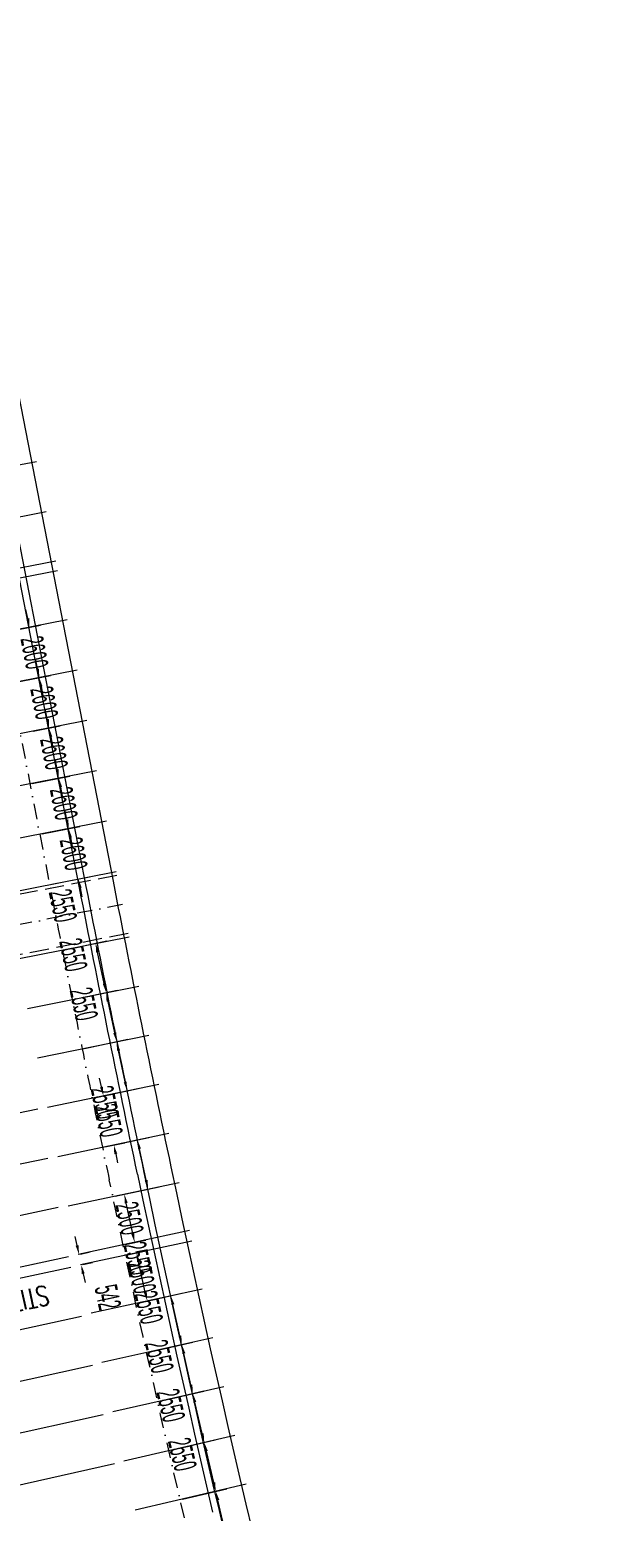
# Model space of a CAD drawing. Header units: millimetres. Extents: x 27228149 to 29012050, y 40856015 to 42918728.
# Drawn here: x 27385138 to 27414071, y 42541147 to 42616292 of the extents above; entities that cross this region are included whole.
import ezdxf

# ---------------------------------------------------------------- set-up
doc = ezdxf.new("R2010")
doc.units = ezdxf.units.MM
doc.header["$LTSCALE"] = 0.05
doc.linetypes.add('DGN Style 3', pattern=[27349.722329, 19535.51595, -7814.20638])
doc.linetypes.add('DGN Style 4', pattern=[31276.361035, 15628.41276, -7814.20638, 19.535516, -7814.20638])
doc.layers.get('Defpoints').update_dxf_attribs({"lineweight": 0})
for name, color, linetype, lineweight in [('InnerEdge_NB', 7, 'Continuous', 0), ('InnerEdge_SB', 7, 'Continuous', 0), ('OuterEdge_SBRamp', 7, 'Continuous', 0), ('PlacementCurve_NB', 1, 'DGN Style 3', 0), ('PlacementCurve_SB', 1, 'DGN Style 3', 0), ('PlacementCurve_SBRamp', 1, 'DGN Style 3', 0), ('S-_ANOT----_A-', 7, 'Continuous', 0), ('S-_ANOT----_T-', 7, 'Continuous', 0), ('S-_GRIDLINE_E- Adjusted', 6, 'DGN Style 4', 0), ('S-_SEG-----_E-SB', 3, 'Continuous', 13), ('S-_SEG-----_E-SBRamp', 3, 'Continuous', 13), ('S-_WALLLBW-_E-', 40, 'Continuous', 13)]:
    doc.layers.add(name, color=color, linetype=linetype, lineweight=lineweight)
doc.styles.add('Styletxt', font='txt.shx')
doc.styles.add('StyleWORKING', font='WORKING.shx')
doc.dimstyles.new('dim300', dxfattribs={"dimtxt": 750, "dimasz": 750, "dimexe": 375, "dimexo": 375, "dimgap": 375, "dimtad": 1, "dimdec": 0, "dimzin": 11, "dimdsep": 46, "dimtxsty": 'StyleWORKING', "dimsah": 1, "dimcen": 0.09, "dimclrd": 7, "dimclre": 7, "dimadec": 4, "dimazin": 3, "dimtfac": 1, "dimtdec": 0, "dimtmove": 0, "dimatfit": 3, "dimfxl": 1, "dimtolj": 1, "dimtzin": 0, "dimlwd": 0, "dimlwe": 0, "dimarcsym": 0})

# ---------------------------------------------------------------- blocks, each defined once
blk = doc.blocks.new('*D111')
at = {"layer": 'Defpoints', "color": 0, "linetype": 'Continuous', "transparency": 16777216}
for p in [(27383667, 42585696), (27384163, 42583143), (27385626, 42583428)]:
    blk.add_point(p, dxfattribs=at)
at = {"layer": 'S-_ANOT----_A-', "color": 7, "linetype": 'Continuous', "lineweight": 0, "transparency": 16777216}
for p, q in [((27385041, 42586432), (27384953, 42586883)), ((27385714, 42582976), (27385801, 42582525))]:
    blk.add_line(p, q, dxfattribs=at)
at = {"layer": 'S-_ANOT----_A-', "linetype": 'Continuous', "transparency": 16777216}
for p, q in [((27383779, 42585717), (27385694, 42586090)), ((27384276, 42583165), (27386190, 42583538))]:
    blk.add_line(p, q, dxfattribs=at)
at = {"layer": 'S-_ANOT----_A-', "color": 7, "linetype": 'Continuous', "transparency": 16777216}
for points in [[(27385116, 42586446), (27384966, 42586417), (27385129, 42585980)], [(27385789, 42582991), (27385638, 42582962), (27385626, 42583428)]]:
    blk.add_solid(points, dxfattribs=at)
at = {"layer": 'S-_ANOT----_A-', "color": 0, "linetype": 'Continuous', "transparency": 16777216, "insert": (27385379, 42584704), "char_height": 1150, "attachment_point": 5, "rotation": 281.01101, "style": 'StyleWORKING'}
blk.add_mtext('\\A1;{\\W0.47826;\\C0;2600}', dxfattribs=at)
blk = doc.blocks.new('*D112')
at = {"layer": 'Defpoints', "color": 0, "linetype": 'Continuous', "transparency": 16777216}
for p in [(27384163, 42583143), (27385208, 42580698), (27386122, 42580876)]:
    blk.add_point(p, dxfattribs=at)
at = {"layer": 'S-_ANOT----_A-', "color": 7, "linetype": 'Continuous', "lineweight": 0, "transparency": 16777216}
for p, q in [((27385538, 42583879), (27385450, 42584331)), ((27386210, 42580424), (27386298, 42579973))]:
    blk.add_line(p, q, dxfattribs=at)
at = {"layer": 'S-_ANOT----_A-', "linetype": 'Continuous', "transparency": 16777216}
for p, q in [((27384276, 42583165), (27386190, 42583538)), ((27385321, 42580720), (27386687, 42580986))]:
    blk.add_line(p, q, dxfattribs=at)
at = {"layer": 'S-_ANOT----_A-', "color": 7, "linetype": 'Continuous', "transparency": 16777216}
for points in [[(27385613, 42583894), (27385463, 42583865), (27385626, 42583428)], [(27386285, 42580439), (27386135, 42580410), (27386122, 42580876)]]:
    blk.add_solid(points, dxfattribs=at)
at = {"layer": 'S-_ANOT----_A-', "color": 0, "linetype": 'Continuous', "transparency": 16777216, "insert": (27385875, 42582152), "char_height": 1150, "attachment_point": 5, "rotation": 281.01101, "style": 'StyleWORKING'}
blk.add_mtext('\\A1;{\\W0.47826;\\C0;2600}', dxfattribs=at)
blk = doc.blocks.new('*D113')
at = {"layer": 'Defpoints', "color": 0, "linetype": 'Continuous', "transparency": 16777216}
for p in [(27385208, 42580698), (27386619, 42578324), (27385156, 42578039)]:
    blk.add_point(p, dxfattribs=at)
at = {"layer": 'S-_ANOT----_A-', "color": 7, "linetype": 'Continuous', "lineweight": 0, "transparency": 16777216}
for p, q in [((27386034, 42581327), (27385947, 42581779)), ((27386707, 42577872), (27386795, 42577421))]:
    blk.add_line(p, q, dxfattribs=at)
at = {"layer": 'S-_ANOT----_A-', "linetype": 'Continuous', "transparency": 16777216}
for p, q in [((27385321, 42580720), (27386687, 42580986)), ((27385269, 42578061), (27387183, 42578434))]:
    blk.add_line(p, q, dxfattribs=at)
at = {"layer": 'S-_ANOT----_A-', "color": 7, "linetype": 'Continuous', "transparency": 16777216}
for points in [[(27386110, 42581342), (27385959, 42581313), (27386122, 42580876)], [(27386782, 42577887), (27386631, 42577858), (27386619, 42578324)]]:
    blk.add_solid(points, dxfattribs=at)
at = {"layer": 'S-_ANOT----_A-', "color": 0, "linetype": 'Continuous', "transparency": 16777216, "insert": (27386372, 42579600), "char_height": 1150, "attachment_point": 5, "rotation": 281.01101, "style": 'StyleWORKING'}
blk.add_mtext('\\A1;{\\W0.47826;\\C0;2600}', dxfattribs=at)
blk = doc.blocks.new('*D114')
at = {"layer": 'Defpoints', "color": 0, "linetype": 'Continuous', "transparency": 16777216}
for p in [(27385156, 42578039), (27385653, 42575487), (27387115, 42575772)]:
    blk.add_point(p, dxfattribs=at)
at = {"layer": 'S-_ANOT----_A-', "color": 7, "linetype": 'Continuous', "lineweight": 0, "transparency": 16777216}
for p, q in [((27386531, 42578775), (27386443, 42579227)), ((27387203, 42575320), (27387291, 42574868))]:
    blk.add_line(p, q, dxfattribs=at)
at = {"layer": 'S-_ANOT----_A-', "linetype": 'Continuous', "transparency": 16777216}
for p, q in [((27385269, 42578061), (27387183, 42578434)), ((27385766, 42575509), (27387680, 42575881))]:
    blk.add_line(p, q, dxfattribs=at)
at = {"layer": 'S-_ANOT----_A-', "color": 7, "linetype": 'Continuous', "transparency": 16777216}
for points in [[(27386606, 42578790), (27386456, 42578761), (27386619, 42578324)], [(27387279, 42575335), (27387128, 42575305), (27387115, 42575772)]]:
    blk.add_solid(points, dxfattribs=at)
at = {"layer": 'S-_ANOT----_A-', "color": 0, "linetype": 'Continuous', "transparency": 16777216, "insert": (27386869, 42577048), "char_height": 1150, "attachment_point": 5, "rotation": 281.01101, "style": 'StyleWORKING'}
blk.add_mtext('\\A1;{\\W0.47826;\\C0;2600}', dxfattribs=at)
blk = doc.blocks.new('*D115')
at = {"layer": 'Defpoints', "color": 0, "linetype": 'Continuous', "transparency": 16777216}
for p in [(27386803, 42569598), (27388485, 42569956), (27387301, 42567097)]:
    blk.add_point(p, dxfattribs=at)
at = {"layer": 'S-_ANOT----_A-', "linetype": 'Continuous', "transparency": 16777216}
for p, q in [((27386916, 42569622), (27389047, 42570076)), ((27387413, 42567121), (27389579, 42567582))]:
    blk.add_line(p, q, dxfattribs=at)
at = {"layer": 'S-_ANOT----_A-', "color": 7, "linetype": 'Continuous', "lineweight": 0, "transparency": 16777216}
blk.add_line((27388920, 42567913), (27388581, 42569507), dxfattribs=at)
at = {"layer": 'S-_ANOT----_A-', "color": 7, "linetype": 'Continuous', "transparency": 16777216}
for points in [[(27388656, 42569523), (27388506, 42569491), (27388485, 42569956)], [(27388995, 42567929), (27388845, 42567897), (27389016, 42567463)]]:
    blk.add_solid(points, dxfattribs=at)
at = {"layer": 'S-_ANOT----_A-', "color": 0, "linetype": 'Continuous', "transparency": 16777216, "insert": (27386823, 42571866), "char_height": 1150, "attachment_point": 5, "rotation": 282.02302, "style": 'StyleWORKING'}
blk.add_mtext('\\A1;{\\W0.47826;\\C0;2550}', dxfattribs=at)
blk = doc.blocks.new('*D116')
at = {"layer": 'Defpoints', "color": 0, "linetype": 'Continuous', "transparency": 16777216}
for p in [(27387301, 42567097), (27389016, 42567463), (27387805, 42564598)]:
    blk.add_point(p, dxfattribs=at)
at = {"layer": 'S-_ANOT----_A-', "linetype": 'Continuous', "transparency": 16777216}
for p, q in [((27387413, 42567121), (27389579, 42567582)), ((27387917, 42564622), (27390110, 42565089))]:
    blk.add_line(p, q, dxfattribs=at)
at = {"layer": 'S-_ANOT----_A-', "color": 7, "linetype": 'Continuous', "lineweight": 0, "transparency": 16777216}
blk.add_line((27389452, 42565419), (27389112, 42567013), dxfattribs=at)
at = {"layer": 'S-_ANOT----_A-', "color": 7, "linetype": 'Continuous', "transparency": 16777216}
for points in [[(27389187, 42567029), (27389037, 42566997), (27389016, 42567463)], [(27389526, 42565435), (27389377, 42565403), (27389547, 42564969)]]:
    blk.add_solid(points, dxfattribs=at)
at = {"layer": 'S-_ANOT----_A-', "color": 0, "linetype": 'Continuous', "transparency": 16777216, "insert": (27387354, 42569372), "char_height": 1150, "attachment_point": 5, "rotation": 282.02302, "style": 'StyleWORKING'}
blk.add_mtext('\\A1;{\\W0.47826;\\C0;2550}', dxfattribs=at)
blk = doc.blocks.new('*D117')
at = {"layer": 'Defpoints', "color": 0, "linetype": 'Continuous', "transparency": 16777216}
for p in [(27389547, 42564969), (27387805, 42564598), (27388315, 42562099)]:
    blk.add_point(p, dxfattribs=at)
at = {"layer": 'S-_ANOT----_A-', "linetype": 'Continuous', "transparency": 16777216}
for p, q in [((27387917, 42564622), (27390110, 42565089)), ((27388428, 42562123), (27390641, 42562595))]:
    blk.add_line(p, q, dxfattribs=at)
at = {"layer": 'S-_ANOT----_A-', "color": 7, "linetype": 'Continuous', "lineweight": 0, "transparency": 16777216}
blk.add_line((27389983, 42562925), (27389643, 42564519), dxfattribs=at)
at = {"layer": 'S-_ANOT----_A-', "color": 7, "linetype": 'Continuous', "transparency": 16777216}
for points in [[(27389718, 42564535), (27389568, 42564503), (27389547, 42564969)], [(27390058, 42562941), (27389908, 42562909), (27390078, 42562475)]]:
    blk.add_solid(points, dxfattribs=at)
at = {"layer": 'S-_ANOT----_A-', "color": 0, "linetype": 'Continuous', "transparency": 16777216, "insert": (27387886, 42566878), "char_height": 1150, "attachment_point": 5, "rotation": 282.02302, "style": 'StyleWORKING'}
blk.add_mtext('\\A1;{\\W0.47826;\\C0;2550}', dxfattribs=at)
blk = doc.blocks.new('*D118')
at = {"layer": 'Defpoints', "color": 0, "linetype": 'Continuous', "transparency": 16777216}
for p in [(27388315, 42562099), (27388876, 42562219), (27388832, 42559602)]:
    blk.add_point(p, dxfattribs=at)
at = {"layer": 'S-_ANOT----_A-', "color": 7, "linetype": 'Continuous', "lineweight": 0, "transparency": 16777216}
for p, q in [((27388781, 42562669), (27388685, 42563119)), ((27389503, 42559275), (27389599, 42558825))]:
    blk.add_line(p, q, dxfattribs=at)
at = {"layer": 'S-_ANOT----_A-', "linetype": 'Continuous', "transparency": 16777216}
for p, q in [((27388428, 42562123), (27389439, 42562339)), ((27388944, 42559626), (27389970, 42559845))]:
    blk.add_line(p, q, dxfattribs=at)
at = {"layer": 'S-_ANOT----_A-', "color": 7, "linetype": 'Continuous', "transparency": 16777216}
for points in [[(27388856, 42562685), (27388706, 42562653), (27388876, 42562219)], [(27389578, 42559291), (27389428, 42559259), (27389408, 42559725)]]:
    blk.add_solid(points, dxfattribs=at)
at = {"layer": 'S-_ANOT----_A-', "color": 0, "linetype": 'Continuous', "transparency": 16777216, "insert": (27389143, 42560972), "char_height": 1150, "attachment_point": 5, "rotation": 282.02302, "style": 'StyleWORKING'}
blk.add_mtext('\\A1;{\\W0.47826;\\C0;2550}', dxfattribs=at)
blk = doc.blocks.new('*D119')
at = {"layer": 'Defpoints', "color": 0, "linetype": 'Continuous', "transparency": 16777216}
for p in [(27388832, 42559602), (27390610, 42559981), (27389355, 42557106)]:
    blk.add_point(p, dxfattribs=at)
at = {"layer": 'S-_ANOT----_A-', "linetype": 'Continuous', "transparency": 16777216}
for p, q in [((27388944, 42559626), (27391172, 42560101)), ((27389468, 42557130), (27391703, 42557606))]:
    blk.add_line(p, q, dxfattribs=at)
at = {"layer": 'S-_ANOT----_A-', "color": 7, "linetype": 'Continuous', "lineweight": 0, "transparency": 16777216}
blk.add_line((27391045, 42557937), (27390705, 42559531), dxfattribs=at)
at = {"layer": 'S-_ANOT----_A-', "color": 7, "linetype": 'Continuous', "transparency": 16777216}
for points in [[(27390780, 42559547), (27390630, 42559515), (27390610, 42559981)], [(27391120, 42557953), (27390970, 42557921), (27391141, 42557487)]]:
    blk.add_solid(points, dxfattribs=at)
at = {"layer": 'S-_ANOT----_A-', "color": 0, "linetype": 'Continuous', "transparency": 16777216, "insert": (27388948, 42561890), "char_height": 1150, "attachment_point": 5, "rotation": 282.02302, "style": 'StyleWORKING'}
blk.add_mtext('\\A1;{\\W0.47826;\\C0;2550}', dxfattribs=at)
blk = doc.blocks.new('*D120')
at = {"layer": 'Defpoints', "color": 0, "linetype": 'Continuous', "transparency": 16777216}
for p in [(27389990, 42554131), (27390554, 42554258), (27390521, 42551688)]:
    blk.add_point(p, dxfattribs=at)
at = {"layer": 'S-_ANOT----_A-', "linetype": 'Continuous', "transparency": 16777216}
for p, q in [((27390102, 42554157), (27391115, 42554384)), ((27390633, 42551714), (27391662, 42551944))]:
    blk.add_line(p, q, dxfattribs=at)
at = {"layer": 'S-_ANOT----_A-', "color": 7, "linetype": 'Continuous', "lineweight": 0, "transparency": 16777216}
blk.add_line((27391000, 42552267), (27390654, 42553809), dxfattribs=at)
at = {"layer": 'S-_ANOT----_A-', "color": 7, "linetype": 'Continuous', "transparency": 16777216}
for points in [[(27390729, 42553826), (27390579, 42553792), (27390554, 42554258)], [(27391075, 42552284), (27390925, 42552251), (27391101, 42551819)]]:
    blk.add_solid(points, dxfattribs=at)
at = {"layer": 'S-_ANOT----_A-', "color": 0, "linetype": 'Continuous', "transparency": 16777216, "insert": (27390829, 42553039), "char_height": 1150, "attachment_point": 5, "rotation": 282.64166, "style": 'StyleWORKING'}
blk.add_mtext('\\A1;{\\W0.47826;\\C0;2500}', dxfattribs=at)
blk = doc.blocks.new('*D121')
at = {"layer": 'Defpoints', "color": 0, "linetype": 'Continuous', "transparency": 16777216}
for p in [(27392297, 42552087), (27390521, 42551688), (27391070, 42549198)]:
    blk.add_point(p, dxfattribs=at)
at = {"layer": 'S-_ANOT----_A-', "linetype": 'Continuous', "transparency": 16777216}
for p, q in [((27390633, 42551714), (27392858, 42552213)), ((27391183, 42549224), (27393416, 42549725))]:
    blk.add_line(p, q, dxfattribs=at)
at = {"layer": 'S-_ANOT----_A-', "color": 7, "linetype": 'Continuous', "lineweight": 0, "transparency": 16777216}
blk.add_line((27392754, 42550048), (27392398, 42551638), dxfattribs=at)
at = {"layer": 'S-_ANOT----_A-', "color": 7, "linetype": 'Continuous', "transparency": 16777216}
for points in [[(27392473, 42551655), (27392323, 42551621), (27392297, 42552087)], [(27392829, 42550064), (27392680, 42550031), (27392855, 42549599)]]:
    blk.add_solid(points, dxfattribs=at)
at = {"layer": 'S-_ANOT----_A-', "color": 0, "linetype": 'Continuous', "transparency": 16777216, "insert": (27390618, 42553979), "char_height": 1150, "attachment_point": 5, "rotation": 282.64166, "style": 'StyleWORKING'}
blk.add_mtext('\\A1;{\\W0.47826;\\C0;2550}', dxfattribs=at)
blk = doc.blocks.new('*D122')
at = {"layer": 'Defpoints', "color": 0, "linetype": 'Continuous', "transparency": 16777216}
for p in [(27393407, 42547129), (27391628, 42546711), (27392195, 42544224)]:
    blk.add_point(p, dxfattribs=at)
at = {"layer": 'S-_ANOT----_A-', "linetype": 'Continuous', "transparency": 16777216}
for p, q in [((27391740, 42546737), (27393967, 42547260)), ((27392307, 42544250), (27394550, 42544777))]:
    blk.add_line(p, q, dxfattribs=at)
at = {"layer": 'S-_ANOT----_A-', "color": 7, "linetype": 'Continuous', "lineweight": 0, "transparency": 16777216}
blk.add_line((27393885, 42545094), (27393512, 42546681), dxfattribs=at)
at = {"layer": 'S-_ANOT----_A-', "color": 7, "linetype": 'Continuous', "transparency": 16777216}
for points in [[(27393587, 42546698), (27393438, 42546663), (27393407, 42547129)], [(27393960, 42545111), (27393811, 42545076), (27393991, 42544646)]]:
    blk.add_solid(points, dxfattribs=at)
at = {"layer": 'S-_ANOT----_A-', "color": 0, "linetype": 'Continuous', "transparency": 16777216, "insert": (27391711, 42549004), "char_height": 1150, "attachment_point": 5, "rotation": 283.22267, "style": 'StyleWORKING'}
blk.add_mtext('\\A1;{\\W0.47826;\\C0;2550}', dxfattribs=at)
blk = doc.blocks.new('*D123')
at = {"layer": 'Defpoints', "color": 0, "linetype": 'Continuous', "transparency": 16777216}
for p in [(27393991, 42544646), (27392195, 42544224), (27392770, 42541740)]:
    blk.add_point(p, dxfattribs=at)
at = {"layer": 'S-_ANOT----_A-', "linetype": 'Continuous', "transparency": 16777216}
for p, q in [((27392307, 42544250), (27394550, 42544777)), ((27392882, 42541766), (27395134, 42542295))]:
    blk.add_line(p, q, dxfattribs=at)
at = {"layer": 'S-_ANOT----_A-', "color": 7, "linetype": 'Continuous', "lineweight": 0, "transparency": 16777216}
blk.add_line((27394469, 42542611), (27394096, 42544198), dxfattribs=at)
at = {"layer": 'S-_ANOT----_A-', "color": 7, "linetype": 'Continuous', "transparency": 16777216}
for points in [[(27394170, 42544216), (27394021, 42544181), (27393991, 42544646)], [(27394543, 42542629), (27394394, 42542594), (27394574, 42542163)]]:
    blk.add_solid(points, dxfattribs=at)
at = {"layer": 'S-_ANOT----_A-', "color": 0, "linetype": 'Continuous', "transparency": 16777216, "insert": (27392295, 42546521), "char_height": 1150, "attachment_point": 5, "rotation": 283.22267, "style": 'StyleWORKING'}
blk.add_mtext('\\A1;{\\W0.47826;\\C0;2550}', dxfattribs=at)
blk = doc.blocks.new('*D960')
at = {"layer": 'Defpoints', "color": 0, "linetype": 'Continuous', "transparency": 16777216}
for p in [(27387606, 42554174), (27387641, 42554181), (27387719, 42553644)]:
    blk.add_point(p, dxfattribs=at)
at = {"layer": 'S-_ANOT----_A-', "color": 7, "linetype": 'Continuous', "lineweight": 0, "transparency": 16777216}
for p, q in [((27387545, 42554631), (27387448, 42555081)), ((27387851, 42553202), (27387947, 42552752))]:
    blk.add_line(p, q, dxfattribs=at)
at = {"layer": 'S-_ANOT----_A-', "linetype": 'Continuous', "transparency": 16777216}
for p, q in [((27387718, 42554198), (27388203, 42554302)), ((27387832, 42553668), (27388317, 42553772))]:
    blk.add_line(p, q, dxfattribs=at)
at = {"layer": 'S-_ANOT----_A-', "color": 7, "linetype": 'Continuous', "transparency": 16777216}
for points in [[(27387620, 42554647), (27387470, 42554615), (27387641, 42554181)], [(27387926, 42553218), (27387776, 42553186), (27387755, 42553651)]]:
    blk.add_solid(points, dxfattribs=at)
at = {"layer": 'S-_ANOT----_A-', "color": 0, "linetype": 'Continuous', "transparency": 16777216, "insert": (27389103, 42552009), "char_height": 1150, "attachment_point": 5, "rotation": 282.09424, "style": 'StyleWORKING'}
blk.add_mtext('\\A1;{\\W0.47826;\\C0;542}', dxfattribs=at)
blk = doc.blocks.new('*D968')
at = {"layer": 'Defpoints', "color": 0, "linetype": 'Continuous', "transparency": 16777216}
for p in [(27385653, 42575487), (27387612, 42573219), (27386149, 42572935)]:
    blk.add_point(p, dxfattribs=at)
at = {"layer": 'S-_ANOT----_A-', "color": 7, "linetype": 'Continuous', "lineweight": 0, "transparency": 16777216}
for p, q in [((27387028, 42576223), (27386940, 42576675)), ((27387700, 42572768), (27387788, 42572316))]:
    blk.add_line(p, q, dxfattribs=at)
at = {"layer": 'S-_ANOT----_A-', "linetype": 'Continuous', "transparency": 16777216}
for p, q in [((27385766, 42575509), (27387680, 42575881)), ((27386262, 42572957), (27388176, 42573329))]:
    blk.add_line(p, q, dxfattribs=at)
at = {"layer": 'S-_ANOT----_A-', "color": 7, "linetype": 'Continuous', "transparency": 16777216}
for points in [[(27387103, 42576238), (27386952, 42576208), (27387115, 42575772)], [(27387775, 42572783), (27387625, 42572753), (27387612, 42573219)]]:
    blk.add_solid(points, dxfattribs=at)
at = {"layer": 'S-_ANOT----_A-', "color": 0, "linetype": 'Continuous', "transparency": 16777216, "insert": (27387365, 42574496), "char_height": 1150, "attachment_point": 5, "rotation": 281.01101, "style": 'StyleWORKING'}
blk.add_mtext('\\A1;{\\W0.47826;\\C0;2600}', dxfattribs=at)
blk = doc.blocks.new('*D969')
at = {"layer": 'Defpoints', "color": 0, "linetype": 'Continuous', "transparency": 16777216}
for p in [(27389355, 42557106), (27389939, 42557231), (27389876, 42554661)]:
    blk.add_point(p, dxfattribs=at)
at = {"layer": 'S-_ANOT----_A-', "linetype": 'Continuous', "transparency": 16777216}
for p, q in [((27389468, 42557130), (27390501, 42557350)), ((27389989, 42554685), (27391022, 42554905))]:
    blk.add_line(p, q, dxfattribs=at)
at = {"layer": 'S-_ANOT----_A-', "color": 7, "linetype": 'Continuous', "lineweight": 0, "transparency": 16777216}
blk.add_line((27390364, 42555235), (27390035, 42556781), dxfattribs=at)
at = {"layer": 'S-_ANOT----_A-', "color": 7, "linetype": 'Continuous', "transparency": 16777216}
for points in [[(27390110, 42556797), (27389960, 42556765), (27389939, 42557231)], [(27390439, 42555251), (27390289, 42555219), (27390460, 42554786)]]:
    blk.add_solid(points, dxfattribs=at)
at = {"layer": 'S-_ANOT----_A-', "color": 0, "linetype": 'Continuous', "transparency": 16777216, "insert": (27390201, 42556008), "char_height": 1150, "attachment_point": 5, "rotation": 282.02302, "style": 'StyleWORKING'}
blk.add_mtext('\\A1;{\\W0.47826;\\C0;2500}', dxfattribs=at)
blk = doc.blocks.new('*D970')
at = {"layer": 'Defpoints', "color": 0, "linetype": 'Continuous', "transparency": 16777216}
for p in [(27391070, 42549198), (27392855, 42549599), (27391628, 42546711)]:
    blk.add_point(p, dxfattribs=at)
at = {"layer": 'S-_ANOT----_A-', "linetype": 'Continuous', "transparency": 16777216}
for p, q in [((27391183, 42549224), (27393416, 42549725)), ((27391740, 42546736), (27393974, 42547237))]:
    blk.add_line(p, q, dxfattribs=at)
at = {"layer": 'S-_ANOT----_A-', "color": 7, "linetype": 'Continuous', "lineweight": 0, "transparency": 16777216}
blk.add_line((27393312, 42547560), (27392956, 42549150), dxfattribs=at)
at = {"layer": 'S-_ANOT----_A-', "color": 7, "linetype": 'Continuous', "transparency": 16777216}
for points in [[(27393031, 42549167), (27392881, 42549133), (27392855, 42549599)], [(27393387, 42547577), (27393238, 42547543), (27393413, 42547111)]]:
    blk.add_solid(points, dxfattribs=at)
at = {"layer": 'S-_ANOT----_A-', "color": 0, "linetype": 'Continuous', "transparency": 16777216, "insert": (27391176, 42551491), "char_height": 1150, "attachment_point": 5, "rotation": 282.64166, "style": 'StyleWORKING'}
blk.add_mtext('\\A1;{\\W0.47826;\\C0;2550}', dxfattribs=at)
blk = doc.blocks.new('*D971')
at = {"layer": 'Defpoints', "color": 0, "linetype": 'Continuous', "transparency": 16777216}
for p in [(27392770, 42541740), (27394574, 42542163), (27393353, 42539257)]:
    blk.add_point(p, dxfattribs=at)
at = {"layer": 'S-_ANOT----_A-', "linetype": 'Continuous', "transparency": 16777216}
for p, q in [((27392882, 42541766), (27395134, 42542295)), ((27393465, 42539284), (27395717, 42539813))]:
    blk.add_line(p, q, dxfattribs=at)
at = {"layer": 'S-_ANOT----_A-', "color": 7, "linetype": 'Continuous', "lineweight": 0, "transparency": 16777216}
blk.add_line((27395052, 42540129), (27394679, 42541716), dxfattribs=at)
at = {"layer": 'S-_ANOT----_A-', "color": 7, "linetype": 'Continuous', "transparency": 16777216}
for points in [[(27394754, 42541733), (27394604, 42541698), (27394574, 42542163)], [(27395127, 42540146), (27394977, 42540111), (27395157, 42539681)]]:
    blk.add_solid(points, dxfattribs=at)
at = {"layer": 'S-_ANOT----_A-', "color": 0, "linetype": 'Continuous', "transparency": 16777216, "insert": (27392878, 42544039), "char_height": 1150, "attachment_point": 5, "rotation": 283.22267, "style": 'StyleWORKING'}
blk.add_mtext('\\A1;{\\W0.47826;\\C0;2550}', dxfattribs=at)

msp = doc.modelspace()

# ---------------------------------------------------------------- linework, layer by layer
at = {"layer": 'InnerEdge_NB'}
msp.add_lwpolyline([(27283724.5, 42878514.7, -0.0568157), (27345588.8, 42682480.7), (27368075.3, 42566916.3, 0.0263705), (27393633.3, 42464653, 0.0426618), (27458420.2, 42303807.1, 0.1075608), (27699785.7, 42006839.6, 0.026969), (27783127.3, 41947329.2), (27839783.5, 41911319.6)], format="xyb", dxfattribs=at)
at = {"layer": 'InnerEdge_SB', "extrusion": (0, 0, -1)}
msp.add_lwpolyline([(-27784629.2, 41949692.3, 0.026969), (-27701533.2, 42009027.3, 0.1075608), (-27460918.9, 42305070.6, 0.0691101), (-27370363.7, 42569291.8)], format="xyb", dxfattribs=at)
at = {"layer": 'OuterEdge_SBRamp'}
msp.add_line((27387667.6, 42572771.6), (27378475.1, 42620014.6), dxfattribs=at)
at = {"layer": 'OuterEdge_SBRamp', "flags": 128}
msp.add_lwpolyline([(27390603.9, 42558256.3), (27390882.9, 42556933.9), (27391164.2, 42555612), (27391448, 42554290.7), (27391734.1, 42552969.8), (27392022.6, 42551649.4), (27392313.5, 42550329.6), (27392606.7, 42549010.3), (27392902.4, 42547691.5), (27393200.4, 42546373.3), (27393500.7, 42545055.6), (27393803.5, 42543738.4), (27394108.6, 42542421.8), (27394416.1, 42541105.7)], dxfattribs=at)
at = {"layer": 'OuterEdge_SBRamp', "extrusion": (0, 0, -1)}
msp.add_arc((-28367638.5, 42763454), 998350, 348.1390714, 348.9889941, dxfattribs=at)
at = {"layer": 'PlacementCurve_NB'}
msp.add_lwpolyline([(27288809.3, 42846343.4, -0.0480477), (27337834.2, 42680971.8), (27359958.8, 42567267.3, 0.0690894), (27451045.4, 42301107.2, 0.1079959), (27694979, 42000696.1, 0.0193193), (27725549.4, 41977271, 0.0146476), (27778701.6, 41940923.9), (27835716.4, 41904662.4)], format="xyb", dxfattribs=at)
at = {"layer": 'PlacementCurve_SB'}
msp.add_lwpolyline([(27305541.4, 42854039, -0.0482858), (27355899.2, 42684467.3), (27377998.9, 42570890.3, 0.0688708), (27467496.8, 42309348.2, 0.1110949), (27715510, 42007942.3, 0.028125), (27802629.8, 41947720.4), (27845874.9, 41921290)], format="xyb", dxfattribs=at)
at = {"layer": 'PlacementCurve_SBRamp', "linetype": 'DGN Style 4'}
msp.add_lwpolyline([(27373108.2, 42639957.6), (27386235.5, 42572493, 0.0037085), (27389176, 42557956.4)], format="xyb", dxfattribs=at)
at = {"layer": 'PlacementCurve_SBRamp', "linetype": 'DGN Style 4', "extrusion": (0, 0, -1), "flags": 128}
msp.add_lwpolyline([(-27411245.5, 42476122.5), (-27410557.9, 42478212.6), (-27410137.1, 42479499.7), (-27409718.5, 42480787.5), (-27409302.3, 42482076.1), (-27408888.4, 42483365.4), (-27408476.9, 42484655.5), (-27408067.6, 42485946.3), (-27407660.7, 42487237.8), (-27407256.1, 42488530.1), (-27406853.9, 42489823.1), (-27406453.9, 42491116.9), (-27406056.3, 42492411.3), (-27405661.1, 42493706.5), (-27405268.1, 42495002.4), (-27404877.5, 42496298.9), (-27404489.3, 42497596.2), (-27404103.4, 42498894.2), (-27403719.8, 42500192.9), (-27403338.6, 42501492.2), (-27402959.7, 42502792.3), (-27402583.1, 42504093), (-27402208.9, 42505394.4), (-27401837, 42506696.5), (-27401467.5, 42507999.2), (-27401100.3, 42509302.6), (-27400735.5, 42510606.7), (-27400373.1, 42511911.4), (-27400012.9, 42513216.8), (-27399655.2, 42514522.8), (-27399299.8, 42515829.5), (-27398946.7, 42517136.8), (-27398596, 42518444.7), (-27398247.7, 42519753.3), (-27397901.7, 42521062.5), (-27397558.1, 42522372.3), (-27397216.8, 42523682.7), (-27396877.9, 42524993.8), (-27396541.4, 42526305.4), (-27396207.2, 42527617.7), (-27395875.4, 42528930.5), (-27395545.9, 42530244), (-27395218.9, 42531558), (-27394894.2, 42532872.6), (-27394571.8, 42534187.8), (-27394251.9, 42535503.6), (-27393934.3, 42536820), (-27393619, 42538136.9), (-27393306.2, 42539454.4), (-27392995.7, 42540772.5), (-27392687.6, 42542091.1), (-27392381.9, 42543410.3), (-27392078.5, 42544730), (-27391777.6, 42546050.3), (-27391479, 42547371.1), (-27391182.8, 42548692.4), (-27390888.9, 42550014.3), (-27390597.5, 42551336.7), (-27390308.4, 42552659.6), (-27390021.8, 42553983.1), (-27389737.5, 42555307), (-27389455.6, 42556631.5), (-27389176.3, 42557955.2)], dxfattribs=at)
at = {"layer": 'S-_GRIDLINE_E- Adjusted'}
msp.add_line((27389849.8, 42571927.4), (27312832.1, 42556841.3), dxfattribs=at)
at = {"layer": 'S-_SEG-----_E-SB'}
for p, q in [((27372056.2, 42558790.7), (27385545.2, 42561563.7)), ((27372579.8, 42556258.4), (27386062.1, 42559065.8)), ((27373109.9, 42553727.5), (27386585.4, 42556569.2)), ((27373646.5, 42551197.9), (27387115.8, 42554074.1)), ((27373762.7, 42550654.4), (27387230.7, 42553538)), ((27374307, 42548126.5), (27387770.1, 42551044.9)), ((27374857.8, 42545599.9), (27388316.8, 42548553.4)), ((27375415.1, 42543074.8), (27388871, 42546063.5)), ((27375978.7, 42540551.1), (27389432.5, 42543575.2))]:
    msp.add_line(p, q, dxfattribs=at)
at = {"layer": 'S-_SEG-----_E-SBRamp'}
for p, q in [((27385479.9, 42594381.5), (27379825.9, 42593281.4)), ((27385976.5, 42591829.4), (27380322.5, 42590729.3)), ((27386461.6, 42589336.2), (27380807.7, 42588236)), ((27386557.1, 42588845.6), (27380903.1, 42587745.4)), ((27387042.2, 42586352.3), (27381388.3, 42585252.2)), ((27387538.8, 42583800.2), (27381884.8, 42582700.1)), ((27388035.4, 42581248.1), (27382381.4, 42580147.9)), ((27388532, 42578695.9), (27382878, 42577595.8)), ((27389028.6, 42576143.8), (27383374.6, 42575043.7)), ((27383871.8, 42572488.7), (27389524.4, 42573595.9)), ((27390178, 42570259.3), (27384519, 42569150.9)), ((27390672.7, 42567773.3), (27385025.1, 42566641.1)), ((27391175, 42565281.9), (27385530.2, 42564135.8)), ((27391683.6, 42562791.9), (27386041.8, 42561631.7)), ((27392198.7, 42560303.1), (27386559.7, 42559129)), ((27392720.3, 42557816.3), (27387084.2, 42556627.3)), ((27393238.5, 42555383.3), (27387605.8, 42554173.8)), ((27393352.2, 42554853.5), (27387719.3, 42553643.9)), ((27393880.4, 42552422.6), (27388249.8, 42551192.3)), ((27394427.4, 42549944.6), (27388798, 42548693.3)), ((27394982.7, 42547468.5), (27389353.7, 42546196)), ((27395546.5, 42544994.3), (27389916.8, 42543700.3)), ((27396118.5, 42542522.1), (27390487.3, 42541206.3))]:
    msp.add_line(p, q, dxfattribs=at)
at = {"layer": 'S-_SEG-----_E-SBRamp', "linetype": 'DGN Style 3'}
for p, q in [((27389562.6, 42573399.6), (27383910, 42572292.4)), ((27390139.3, 42570455.5), (27384479.5, 42569346.9))]:
    msp.add_line(p, q, dxfattribs=at)
at = {"layer": 'S-_WALLLBW-_E-'}
for p, q in [((27388011.2, 42572838.5), (27378818.6, 42620081.5)), ((27389385.4, 42573105.9), (27380192.9, 42620348.9))]:
    msp.add_line(p, q, dxfattribs=at)
at = {"layer": 'S-_WALLLBW-_E-', "flags": 128}
for points in [[(27395066.6, 42539870.8), (27394756.9, 42541185.7), (27394449.5, 42542501.1), (27394144.5, 42543817.1), (27393841.9, 42545133.7), (27393541.7, 42546450.7), (27393243.8, 42547768.4), (27392948.3, 42549086.5), (27392655.2, 42550405.2), (27392364.5, 42551724.4), (27392076.1, 42553044.2), (27391790.1, 42554364.4), (27391506.5, 42555685.2), (27391225.3, 42557006.5), (27390946.4, 42558328.6)], [(27396429, 42540193), (27396119.9, 42541505.4), (27395813.1, 42542818.4), (27395508.7, 42544132), (27395206.6, 42545446.1), (27394906.9, 42546760.7), (27394609.6, 42548075.8), (27394314.7, 42549391.5), (27394022.1, 42550707.8), (27393731.9, 42552024.5), (27393444.1, 42553341.8), (27393158.6, 42554659.6), (27392875.6, 42555977.9), (27392594.9, 42557296.7), (27392316.2, 42558617.6)]]:
    msp.add_lwpolyline(points, dxfattribs=at)
at = {"layer": 'S-_WALLLBW-_E-', "extrusion": (0, 0, -1)}
for radius in [996600, 998000]:
    msp.add_arc((-28367638.5, 42763454), radius, 348.1390714, 348.9889941, dxfattribs=at)

# ---------------------------------------------------------------- texts
at = {"layer": 'S-_ANOT----_T-', "linetype": 'Continuous', "style": 'Styletxt', "width": 0.75}
msp.add_text('STITCH', height=1000, rotation=192.049491, dxfattribs=at).set_placement((27386002.5, 42552628.4))

# ---------------------------------------------------------------- dimensions: what is measured, and where the dimension line sits
at = {"layer": 'S-_ANOT----_A-', "linetype": 'Continuous'}
for base, p1, p2, angle, override, picture, middle, turn in [((27385625.7, 42583428), (27383666.5, 42585695.5), (27384163.1, 42583143.4), 101.011006, {"dimscale": 1000, "dimtxt": 1.15, "dimasz": 0.46, "dimexe": 0.575, "dimexo": 0.115, "dimgap": 0.2875, "dimtad": 1, "dimjust": 0, "dimtih": 0, "dimtoh": 0, "dimlfac": 1, "dimsah": 1, "dimcen": 0, "dimse1": 0, "dimse2": 0, "dimclre": 256, "dimclrt": 0, "dimtol": 0, "dimtfac": 1, "dimtofl": 0, "dimtmove": 2, "dimatfit": 3, "dimfrac": 0, "dimtolj": 1, "dimlwe": 65535}, '*D111', (27385378.7, 42584704.3), 281.011006), ((27386122.3, 42580875.8), (27384163.1, 42583143.4), (27385208.4, 42580698), 101.011006, {"dimscale": 1000, "dimtxt": 1.15, "dimasz": 0.46, "dimexe": 0.575, "dimexo": 0.115, "dimgap": 0.2875, "dimtad": 1, "dimjust": 0, "dimtih": 0, "dimtoh": 0, "dimlfac": 1, "dimsah": 1, "dimcen": 0, "dimse1": 0, "dimse2": 0, "dimclre": 256, "dimclrt": 0, "dimtol": 0, "dimtfac": 1, "dimtofl": 0, "dimtmove": 2, "dimatfit": 3, "dimfrac": 0, "dimtolj": 1, "dimlwe": 65535}, '*D112', (27385875.3, 42582152.2), 281.011006), ((27386618.9, 42578323.7), (27385208.4, 42580698), (27385156.3, 42578039.1), 101.011006, {"dimscale": 1000, "dimtxt": 1.15, "dimasz": 0.46, "dimexe": 0.575, "dimexo": 0.115, "dimgap": 0.2875, "dimtad": 1, "dimjust": 0, "dimtih": 0, "dimtoh": 0, "dimlfac": 1, "dimsah": 1, "dimcen": 0, "dimse1": 0, "dimse2": 0, "dimclre": 256, "dimclrt": 0, "dimtol": 0, "dimtfac": 1, "dimtofl": 0, "dimtmove": 2, "dimatfit": 3, "dimfrac": 0, "dimtolj": 1, "dimlwe": 65535}, '*D113', (27386371.9, 42579600), 281.011006), ((27387115.5, 42575771.6), (27385156.3, 42578039.1), (27385652.9, 42575487), 101.011006, {"dimscale": 1000, "dimtxt": 1.15, "dimasz": 0.46, "dimexe": 0.575, "dimexo": 0.115, "dimgap": 0.2875, "dimtad": 1, "dimjust": 0, "dimtih": 0, "dimtoh": 0, "dimlfac": 1, "dimsah": 1, "dimcen": 0, "dimse1": 0, "dimse2": 0, "dimclre": 256, "dimclrt": 0, "dimtol": 0, "dimtfac": 1, "dimtofl": 0, "dimtmove": 2, "dimatfit": 3, "dimfrac": 0, "dimtolj": 1, "dimlwe": 65535}, '*D114', (27386868.5, 42577047.9), 281.011006), ((27387612.1, 42573219.4), (27385652.9, 42575487), (27386149.5, 42572934.8), 101.011006, {"dimscale": 1000, "dimtxt": 1.15, "dimasz": 0.46, "dimexe": 0.575, "dimexo": 0.115, "dimgap": 0.2875, "dimtad": 1, "dimjust": 0, "dimtih": 0, "dimtoh": 0, "dimlfac": 1, "dimsah": 1, "dimcen": 0, "dimse1": 0, "dimse2": 0, "dimclre": 256, "dimclrt": 0, "dimtol": 0, "dimtfac": 1, "dimtofl": 0, "dimtmove": 2, "dimatfit": 3, "dimfrac": 0, "dimtolj": 1, "dimlwe": 65535}, '*D968', (27387365.1, 42574495.7), 281.011006), ((27388485.1, 42569956.5), (27387300.8, 42567097.3), (27386803.2, 42569598.3), 102.023019, {"dimscale": 1000, "dimtxt": 1.15, "dimasz": 0.46, "dimexe": 0.575, "dimexo": 0.115, "dimgap": 0.2875, "dimtad": 1, "dimtih": 0, "dimtoh": 0, "dimlfac": 1, "dimsah": 1, "dimcen": 0, "dimse1": 0, "dimse2": 0, "dimclre": 256, "dimclrt": 0, "dimtol": 0, "dimtfac": 1, "dimtofl": 0, "dimtmove": 2, "dimatfit": 3, "dimfrac": 0, "dimtolj": 1, "dimlwe": 65535}, '*D115', (27386823.3, 42571865.9), 282.023019), ((27389016.2, 42567462.6), (27387804.8, 42564597.6), (27387300.8, 42567097.3), 102.023019, {"dimscale": 1000, "dimtxt": 1.15, "dimasz": 0.46, "dimexe": 0.575, "dimexo": 0.115, "dimgap": 0.2875, "dimtad": 1, "dimtih": 0, "dimtoh": 0, "dimlfac": 1, "dimsah": 1, "dimcen": 0, "dimse1": 0, "dimse2": 0, "dimclre": 256, "dimclrt": 0, "dimtol": 0, "dimtfac": 1, "dimtofl": 0, "dimtmove": 2, "dimatfit": 3, "dimfrac": 0, "dimtolj": 1, "dimlwe": 65535}, '*D116', (27387354.4, 42569372), 282.023019), ((27389547.3, 42564968.7), (27388315.1, 42562099.2), (27387804.8, 42564597.6), 102.023019, {"dimscale": 1000, "dimtxt": 1.15, "dimasz": 0.46, "dimexe": 0.575, "dimexo": 0.115, "dimgap": 0.2875, "dimtad": 1, "dimtih": 0, "dimtoh": 0, "dimlfac": 1, "dimsah": 1, "dimcen": 0, "dimse1": 0, "dimse2": 0, "dimclre": 256, "dimclrt": 0, "dimtol": 0, "dimtfac": 1, "dimtofl": 0, "dimtmove": 2, "dimatfit": 3, "dimfrac": 0, "dimtolj": 1, "dimlwe": 65535}, '*D117', (27387885.5, 42566878.1), 282.023019), ((27390609.7, 42559980.7), (27389355.4, 42557106.4), (27388831.9, 42559602.1), 102.023019, {"dimscale": 1000, "dimtxt": 1.15, "dimasz": 0.46, "dimexe": 0.575, "dimexo": 0.115, "dimgap": 0.2875, "dimtad": 1, "dimtih": 0, "dimtoh": 0, "dimlfac": 1, "dimsah": 1, "dimcen": 0, "dimse1": 0, "dimse2": 0, "dimclre": 256, "dimclrt": 0, "dimtol": 0, "dimtfac": 1, "dimtofl": 0, "dimtmove": 2, "dimatfit": 3, "dimfrac": 0, "dimtolj": 1, "dimlwe": 65535}, '*D119', (27388947.9, 42561890.1), 282.023019), ((27388876.5, 42562218.7), (27388831.9, 42559602.1), (27388315.1, 42562099.2), 102.023019, {"dimscale": 1000, "dimtxt": 1.15, "dimasz": 0.46, "dimexe": 0.575, "dimexo": 0.115, "dimgap": 0.2875, "dimtad": 1, "dimtih": 0, "dimtoh": 0, "dimlfac": 1, "dimsah": 1, "dimcen": 0, "dimse1": 0, "dimse2": 0, "dimclre": 256, "dimclrt": 0, "dimtol": 0, "dimtfac": 1, "dimtofl": 0, "dimtmove": 2, "dimatfit": 3, "dimfrac": 0, "dimtolj": 1, "dimlwe": 65535}, '*D118', (27389143.4, 42560972), 282.023019), ((27389938.8, 42557230.7), (27389876.1, 42554661.3), (27389355.4, 42557106.4), 102.023019, {"dimscale": 1000, "dimtxt": 1.15, "dimasz": 0.46, "dimexe": 0.575, "dimexo": 0.115, "dimgap": 0.2875, "dimtad": 1, "dimtih": 0, "dimtoh": 0, "dimlfac": 1, "dimsah": 1, "dimcen": 0, "dimse1": 0, "dimse2": 0, "dimclre": 256, "dimclrt": 0, "dimtol": 0, "dimtfac": 1, "dimtofl": 0, "dimtmove": 2, "dimatfit": 3, "dimfrac": 0, "dimtolj": 1, "dimlwe": 65535}, '*D969', (27390200.5, 42556008.4), 282.023019), ((27392297.1, 42552086.9), (27391070.3, 42549198.4), (27390520.6, 42551688.5), 102.641659, {"dimscale": 1000, "dimtxt": 1.15, "dimasz": 0.46, "dimexe": 0.575, "dimexo": 0.115, "dimgap": 0.2875, "dimtad": 1, "dimtih": 0, "dimtoh": 0, "dimlfac": 1, "dimsah": 1, "dimcen": 0, "dimse1": 0, "dimse2": 0, "dimclre": 256, "dimclrt": 0, "dimtol": 0, "dimtfac": 1, "dimtofl": 0, "dimtmove": 2, "dimatfit": 3, "dimfrac": 0, "dimtolj": 1, "dimlwe": 65535}, '*D121', (27390617.6, 42553978.9), 282.641659), ((27387641.1, 42554181.3), (27387719.3, 42553643.9), (27387605.8, 42554173.8), 102.094244, {"dimscale": 1000, "dimtxt": 1.15, "dimasz": 0.46, "dimexe": 0.575, "dimexo": 0.115, "dimgap": 0.2875, "dimtad": 1, "dimtih": 0, "dimtoh": 0, "dimlfac": 1, "dimsah": 1, "dimcen": 0, "dimse1": 0, "dimse2": 0, "dimclre": 256, "dimclrt": 0, "dimtol": 0, "dimtfac": 1, "dimtofl": 0, "dimtmove": 2, "dimatfit": 3, "dimfrac": 0, "dimtolj": 1, "dimlwe": 65535}, '*D960', (27389102.6, 42552009.5), 282.094244), ((27390553.6, 42554257.9), (27390520.6, 42551688.5), (27389989.9, 42554131.5), 102.641659, {"dimscale": 1000, "dimtxt": 1.15, "dimasz": 0.46, "dimexe": 0.575, "dimexo": 0.115, "dimgap": 0.2875, "dimtad": 1, "dimtih": 0, "dimtoh": 0, "dimlfac": 1, "dimsah": 1, "dimcen": 0, "dimse1": 0, "dimse2": 0, "dimclre": 256, "dimclrt": 0, "dimtol": 0, "dimtfac": 1, "dimtofl": 0, "dimtmove": 2, "dimatfit": 3, "dimfrac": 0, "dimtolj": 1, "dimlwe": 65535}, '*D120', (27390828.5, 42553038.5), 282.641659), ((27392855.2, 42549598.7), (27391628.3, 42546710.7), (27391070.3, 42549198.4), 102.641659, {"dimscale": 1000, "dimtxt": 1.15, "dimasz": 0.46, "dimexe": 0.575, "dimexo": 0.115, "dimgap": 0.2875, "dimtad": 1, "dimtih": 0, "dimtoh": 0, "dimlfac": 1, "dimsah": 1, "dimcen": 0, "dimse1": 0, "dimse2": 0, "dimclre": 256, "dimclrt": 0, "dimtol": 0, "dimtfac": 1, "dimtofl": 0, "dimtmove": 2, "dimatfit": 3, "dimfrac": 0, "dimtolj": 1, "dimlwe": 65535}, '*D970', (27391175.7, 42551490.7), 282.641659), ((27393407.2, 42547128.7), (27392194.9, 42544223.9), (27391628.3, 42546710.7), 103.222674, {"dimscale": 1000, "dimtxt": 1.15, "dimasz": 0.46, "dimexe": 0.575, "dimexo": 0.115, "dimgap": 0.2875, "dimtad": 1, "dimtih": 0, "dimtoh": 0, "dimlfac": 1, "dimsah": 1, "dimcen": 0, "dimse1": 0, "dimse2": 0, "dimclre": 256, "dimclrt": 0, "dimtol": 0, "dimtfac": 1, "dimtofl": 0, "dimtmove": 2, "dimatfit": 3, "dimfrac": 0, "dimtolj": 1, "dimlwe": 65535}, '*D122', (27391711.4, 42549004.1), 283.222674), ((27393990.6, 42544645.9), (27392769.7, 42541739.6), (27392194.9, 42544223.9), 103.222674, {"dimscale": 1000, "dimtxt": 1.15, "dimasz": 0.46, "dimexe": 0.575, "dimexo": 0.115, "dimgap": 0.2875, "dimtad": 1, "dimtih": 0, "dimtoh": 0, "dimlfac": 1, "dimsah": 1, "dimcen": 0, "dimse1": 0, "dimse2": 0, "dimclre": 256, "dimclrt": 0, "dimtol": 0, "dimtfac": 1, "dimtofl": 0, "dimtmove": 2, "dimatfit": 3, "dimfrac": 0, "dimtolj": 1, "dimlwe": 65535}, '*D123', (27392294.8, 42546521.4), 283.222674), ((27394573.8, 42542163.5), (27393353, 42539257.2), (27392769.7, 42541739.6), 103.222674, {"dimscale": 1000, "dimtxt": 1.15, "dimasz": 0.46, "dimexe": 0.575, "dimexo": 0.115, "dimgap": 0.2875, "dimtad": 1, "dimtih": 0, "dimtoh": 0, "dimlfac": 1, "dimsah": 1, "dimcen": 0, "dimse1": 0, "dimse2": 0, "dimclre": 256, "dimclrt": 0, "dimtol": 0, "dimtfac": 1, "dimtofl": 0, "dimtmove": 2, "dimatfit": 3, "dimfrac": 0, "dimtolj": 1, "dimlwe": 65535}, '*D971', (27392878, 42544039), 283.222674)]:
    dim = msp.add_linear_dim(base=base, p1=p1, p2=p2, angle=angle, text='{\\W0.47826;\\C0;<>}', dimstyle='dim300', override=override, dxfattribs=at)
    dim.commit()
    dim.dimension.update_dxf_attribs({"geometry": picture, "text_midpoint": middle, "dimtype": 160, "text_rotation": turn})

doc.saveas('drawing.dxf')
